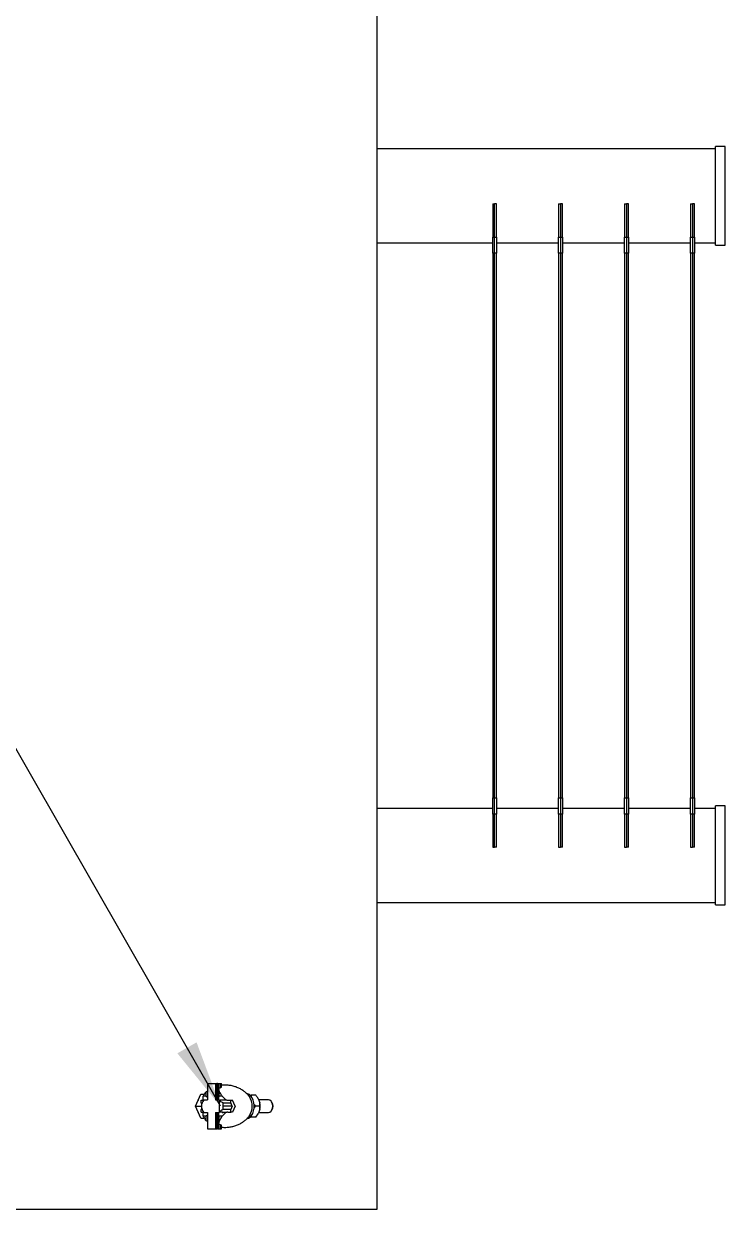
# Model space of a CAD drawing. Header units: millimetres. Extents: x 107291 to 113922, y -130611 to -125922.
# Drawn here: x 110891 to 111317, y -127889 to -127170 of the extents above; entities that cross this region are included whole.
import ezdxf

# ---------------------------------------------------------------- set-up
doc = ezdxf.new("R2010")
doc.units = ezdxf.units.MM
doc.header["$LTSCALE"] = 13
doc.layers.add('几何体', color=7, linetype='Continuous')
doc.layers.add('注释', color=2, linetype='Continuous')
doc.styles.get("Standard").update_dxf_attribs({"font": 'gbenor.shx', "bigfont": 'gbcbig.shx'})
doc.dimstyles.new('SLDDIMSTYLE2', dxfattribs={"dimtxt": 0.18, "dimasz": 40.8, "dimexe": 0, "dimexo": 0.0625, "dimgap": 0, "dimtad": 0, "dimtih": 1, "dimtoh": 1, "dimdec": 0, "dimrnd": 1e-09, "dimzin": 0, "dimdsep": 46, "dimtxsty": 'Standard', "dimsah": 1, "dimcen": 0.09, "dimadec": 0, "dimazin": 0, "dimtfac": 40.8, "dimtdec": 0, "dimtofl": 0, "dimtmove": 0, "dimatfit": 3, "dimfxl": 1, "dimfrac": 2, "dimtolj": 1, "dimtzin": 0, "dimarcsym": 0})

msp = doc.modelspace()

# ---------------------------------------------------------------- linework, layer by layer
at = {"layer": '几何体'}
for p, q in [((111105.56, -127245.58), (111105.56, -127076.17)), ((111310.56, -127245.58), (111105.56, -127245.58)), ((111105.56, -127274.08), (111105.56, -127245.58)), ((111316.56, -127244.08), (111310.56, -127244.08)), ((111310.56, -127274.08), (111310.56, -127244.08)), ((111316.56, -127274.08), (111316.56, -127244.08)), ((111105.56, -127302.58), (111105.56, -127274.08)), ((111175.56, -127279.02), (111176.76, -127279.02)), ((111175.56, -127279.02), (111175.56, -127299.07)), ((111177.96, -127279.02), (111176.76, -127279.02)), ((111176.76, -127299.07), (111176.76, -127279.02)), ((111177.96, -127299.07), (111177.96, -127279.02)), ((111215.56, -127279.02), (111216.76, -127279.02)), ((111215.56, -127279.02), (111215.56, -127299.07)), ((111216.76, -127279.02), (111216.76, -127299.07)), ((111217.96, -127279.02), (111216.76, -127279.02)), ((111217.96, -127299.07), (111217.96, -127279.02)), ((111255.56, -127279.02), (111256.76, -127279.02)), ((111255.56, -127279.02), (111255.56, -127299.07)), ((111256.76, -127279.02), (111256.76, -127299.07)), ((111257.96, -127279.02), (111256.76, -127279.02)), ((111257.96, -127299.07), (111257.96, -127279.02)), ((111295.56, -127279.02), (111296.76, -127279.02)), ((111295.56, -127279.02), (111295.56, -127299.07)), ((111296.76, -127279.02), (111296.76, -127299.07)), ((111297.96, -127279.02), (111296.76, -127279.02)), ((111297.96, -127299.07), (111297.96, -127279.02)), ((111310.56, -127304.08), (111310.56, -127274.08)), ((111316.56, -127304.08), (111316.56, -127274.08)), ((111175.56, -127299.07), (111176.76, -127299.07)), ((111175.56, -127308.92), (111175.56, -127299.07)), ((111176.76, -127299.07), (111177.96, -127299.07)), ((111176.76, -127308.92), (111176.76, -127299.07)), ((111177.96, -127299.07), (111177.96, -127308.92)), ((111215.56, -127299.07), (111216.76, -127299.07)), ((111215.56, -127308.92), (111215.56, -127299.07)), ((111216.76, -127299.07), (111216.76, -127308.92)), ((111216.76, -127299.07), (111217.96, -127299.07)), ((111217.96, -127299.07), (111217.96, -127308.92)), ((111255.56, -127299.07), (111256.76, -127299.07)), ((111255.56, -127308.92), (111255.56, -127299.07)), ((111256.76, -127299.07), (111256.76, -127308.92)), ((111256.76, -127299.07), (111257.96, -127299.07)), ((111257.96, -127299.07), (111257.96, -127308.92)), ((111295.56, -127299.07), (111296.76, -127299.07)), ((111295.56, -127308.92), (111295.56, -127299.07)), ((111296.76, -127299.07), (111296.76, -127308.92)), ((111296.76, -127299.07), (111297.96, -127299.07)), ((111297.96, -127299.07), (111297.96, -127308.92)), ((111105.56, -127302.58), (111175.56, -127302.58)), ((111105.56, -127645.58), (111105.56, -127302.58)), ((111177.96, -127302.58), (111215.56, -127302.58)), ((111217.96, -127302.58), (111255.56, -127302.58)), ((111257.96, -127302.58), (111295.56, -127302.58)), ((111297.96, -127302.58), (111310.56, -127302.58)), ((111310.56, -127304.08), (111316.56, -127304.08)), ((111176.76, -127308.92), (111175.56, -127308.92)), ((111175.56, -127308.92), (111175.56, -127639.24)), ((111177.96, -127308.92), (111176.76, -127308.92)), ((111176.76, -127639.24), (111176.76, -127308.92)), ((111177.96, -127639.24), (111177.96, -127308.92)), ((111216.76, -127308.92), (111215.56, -127308.92)), ((111215.56, -127308.92), (111215.56, -127639.24)), ((111216.76, -127308.92), (111216.76, -127639.24)), ((111217.96, -127308.92), (111216.76, -127308.92)), ((111217.96, -127639.24), (111217.96, -127308.92)), ((111256.76, -127308.92), (111255.56, -127308.92)), ((111255.56, -127308.92), (111255.56, -127639.24)), ((111256.76, -127308.92), (111256.76, -127639.24)), ((111257.96, -127308.92), (111256.76, -127308.92)), ((111257.96, -127639.24), (111257.96, -127308.92)), ((111296.76, -127308.92), (111295.56, -127308.92)), ((111295.56, -127308.92), (111295.56, -127639.24)), ((111296.76, -127308.92), (111296.76, -127639.24)), ((111297.96, -127308.92), (111296.76, -127308.92)), ((111297.96, -127639.24), (111297.96, -127308.92)), ((111175.56, -127645.58), (111105.56, -127645.58)), ((111105.56, -127674.08), (111105.56, -127645.58)), ((111175.56, -127639.24), (111176.76, -127639.24)), ((111175.56, -127649.08), (111175.56, -127639.24)), ((111176.76, -127649.08), (111176.76, -127639.24)), ((111176.76, -127639.24), (111177.96, -127639.24)), ((111177.96, -127639.24), (111177.96, -127649.08)), ((111215.56, -127645.58), (111177.96, -127645.58)), ((111215.56, -127639.24), (111216.76, -127639.24)), ((111215.56, -127649.08), (111215.56, -127639.24)), ((111216.76, -127639.24), (111216.76, -127649.08)), ((111216.76, -127639.24), (111217.96, -127639.24)), ((111217.96, -127639.24), (111217.96, -127649.08)), ((111255.56, -127645.58), (111217.96, -127645.58)), ((111255.56, -127639.24), (111256.76, -127639.24)), ((111255.56, -127649.08), (111255.56, -127639.24)), ((111256.76, -127639.24), (111256.76, -127649.08)), ((111256.76, -127639.24), (111257.96, -127639.24)), ((111257.96, -127639.24), (111257.96, -127649.08)), ((111295.56, -127645.58), (111257.96, -127645.58)), ((111295.56, -127639.24), (111296.76, -127639.24)), ((111295.56, -127649.08), (111295.56, -127639.24)), ((111296.76, -127639.24), (111296.76, -127649.08)), ((111296.76, -127639.24), (111297.96, -127639.24)), ((111297.96, -127639.24), (111297.96, -127649.08)), ((111310.56, -127645.58), (111297.96, -127645.58)), ((111316.56, -127644.08), (111310.56, -127644.08)), ((111310.56, -127668.65), (111310.56, -127644.08)), ((111316.56, -127668.65), (111316.56, -127644.08)), ((111176.76, -127649.08), (111175.56, -127649.08)), ((111175.56, -127649.08), (111175.56, -127669.13)), ((111177.96, -127649.08), (111176.76, -127649.08)), ((111176.76, -127669.13), (111176.76, -127649.08)), ((111177.96, -127669.13), (111177.96, -127649.08)), ((111216.76, -127649.08), (111215.56, -127649.08)), ((111215.56, -127649.08), (111215.56, -127669.13)), ((111216.76, -127649.08), (111216.76, -127669.13)), ((111217.96, -127649.08), (111216.76, -127649.08)), ((111217.96, -127669.13), (111217.96, -127649.08)), ((111256.76, -127649.08), (111255.56, -127649.08)), ((111255.56, -127649.08), (111255.56, -127669.13)), ((111256.76, -127649.08), (111256.76, -127669.13)), ((111257.96, -127649.08), (111256.76, -127649.08)), ((111257.96, -127669.13), (111257.96, -127649.08)), ((111296.76, -127649.08), (111295.56, -127649.08)), ((111295.56, -127649.08), (111295.56, -127669.13)), ((111296.76, -127649.08), (111296.76, -127669.13)), ((111297.96, -127649.08), (111296.76, -127649.08)), ((111297.96, -127669.13), (111297.96, -127649.08)), ((111105.56, -127702.58), (111105.56, -127674.08)), ((111175.56, -127669.13), (111176.76, -127669.13)), ((111177.96, -127669.13), (111176.76, -127669.13)), ((111215.56, -127669.13), (111216.76, -127669.13)), ((111217.96, -127669.13), (111216.76, -127669.13)), ((111255.56, -127669.13), (111256.76, -127669.13)), ((111257.96, -127669.13), (111256.76, -127669.13)), ((111295.56, -127669.13), (111296.76, -127669.13)), ((111297.96, -127669.13), (111296.76, -127669.13)), ((111310.56, -127704.08), (111310.56, -127668.65)), ((111316.56, -127704.08), (111316.56, -127668.65)), ((111105.56, -127702.58), (111310.56, -127702.58)), ((111105.56, -127888.67), (111105.56, -127702.58)), ((111310.56, -127704.08), (111316.56, -127704.08)), ((111001.89, -127817.35), (111002.59, -127816.87)), ((111001.89, -127820.16), (111001.89, -127817.35)), ((111002.59, -127812.45), (111002.59, -127822.35)), ((111002.59, -127812.45), (111007.58, -127812.45)), ((111007.58, -127812.45), (111007.58, -127822.35)), ((111007.58, -127812.45), (111007.59, -127812.45)), ((111007.59, -127812.45), (111007.59, -127822.35)), ((111007.59, -127812.45), (111008.37, -127812.45)), ((111008.65, -127812.45), (111008.37, -127812.45)), ((111008.37, -127812.45), (111008.37, -127822.35)), ((111008.65, -127822.35), (111008.65, -127812.45)), ((111008.65, -127812.45), (111009.09, -127812.45)), ((111009.09, -127812.45), (111009.09, -127822.35)), ((111009.09, -127812.45), (111010.2, -127812.45)), ((111010.2, -127815.09), (111009.42, -127815.46)), ((111009.42, -127815.46), (111009.75, -127817.35)), ((111009.42, -127822.35), (111009.42, -127815.46)), ((111009.75, -127820.16), (111009.75, -127817.35)), ((111010.2, -127812.45), (111010.2, -127815.09)), ((111010.2, -127812.45), (111011.19, -127812.45)), ((111011.19, -127814.7), (111011.19, -127812.45)), ((111013.4, -127813.36), (111011.19, -127813.5)), ((110995.41, -127826.17), (110997, -127822.53)), ((110997.03, -127822.47), (110996.97, -127822.6)), ((110997, -127822.53), (110998.59, -127818.9)), ((110998.59, -127818.9), (111000.72, -127818.9)), ((110998.83, -127824.2), (110998.83, -127822.5)), ((110998.83, -127822.5), (111000.27, -127822.5)), ((110998.83, -127824.2), (110999.4, -127824.2)), ((110999.18, -127825), (110998.83, -127824.2)), ((111000.01, -127822.35), (111000.06, -127820.16)), ((111000.01, -127822.35), (111000.41, -127822.35)), ((111001.89, -127820.16), (111000.06, -127820.16)), ((111000.3, -127822.5), (111000.27, -127822.5)), ((111000.41, -127822.35), (111002.59, -127822.35)), ((111001.89, -127820.16), (111002.59, -127820.76)), ((111007.58, -127822.35), (111009.76, -127822.35)), ((111009.44, -127822.35), (111009.75, -127820.16)), ((111011.58, -127820.16), (111009.75, -127820.16)), ((111011.75, -127822.5), (111009.91, -127822.5)), ((111011.58, -127820.16), (111013.89, -127822.35)), ((111011.62, -127822.35), (111013.89, -127822.35)), ((111012.11, -127822.5), (111011.75, -127822.5)), ((111012.07, -127824.2), (111016.76, -127824.2)), ((111014.5, -127822.5), (111012.11, -127822.5)), ((111013.89, -127822.35), (111014.46, -127822.35)), ((111014.5, -127822.5), (111015.04, -127822.5)), ((111015.04, -127822.5), (111016.76, -127822.5)), ((111016.76, -127824.2), (111016.76, -127822.5)), ((111016.76, -127822.5), (111017.76, -127822.5)), ((111017.61, -127826.17), (111016.76, -127824.2)), ((111019.46, -127826.17), (111017.76, -127822.5)), ((111028.25, -127819.46), (111029.12, -127819.46)), ((111029.12, -127819.46), (111029.17, -127820.27)), ((111031.94, -127819.46), (111029.12, -127819.46)), ((111030.91, -127825.15), (111031.65, -127826.17)), ((111033.39, -127821.54), (111034.36, -127824.09)), ((111039.75, -127822.35), (111033.7, -127822.35)), ((111034.48, -127826.17), (111034.36, -127824.09)), ((111041.97, -127824.19), (111041.54, -127823.52)), ((110995.41, -127826.17), (110999.06, -127826.17)), ((110997, -127829.81), (110995.41, -127826.17)), ((110996.97, -127829.75), (110997.03, -127829.88)), ((110998.59, -127833.45), (110997, -127829.81)), ((110999.18, -127827.34), (110998.83, -127828.15)), ((110998.83, -127829.84), (110998.83, -127828.15)), ((110999.4, -127828.15), (110998.83, -127828.15)), ((110998.83, -127829.84), (111000.27, -127829.84)), ((111000.06, -127832.19), (111000.01, -127829.99)), ((111000.41, -127829.99), (111000.01, -127829.99)), ((111001.89, -127832.19), (111000.06, -127832.19)), ((111000.27, -127829.84), (111000.3, -127829.84)), ((111000.41, -127829.99), (111002.59, -127829.99)), ((111002.59, -127831.59), (111001.89, -127832.19)), ((111001.89, -127834.99), (111001.89, -127832.19)), ((111002.59, -127829.99), (111002.59, -127839.89)), ((111007.58, -127829.99), (111009.76, -127829.99)), ((111007.58, -127829.99), (111007.58, -127839.89)), ((111007.59, -127829.99), (111007.59, -127839.89)), ((111008.37, -127829.99), (111008.37, -127839.89)), ((111008.65, -127839.89), (111008.65, -127829.99)), ((111009.09, -127829.99), (111009.09, -127839.89)), ((111009.42, -127836.88), (111009.42, -127829.99)), ((111009.75, -127832.19), (111009.44, -127829.99)), ((111011.58, -127832.19), (111009.75, -127832.19)), ((111009.75, -127834.99), (111009.75, -127832.19)), ((111011.75, -127829.84), (111009.9, -127829.84)), ((111013.89, -127829.99), (111011.58, -127832.19)), ((111013.89, -127829.99), (111011.62, -127829.99)), ((111011.75, -127829.84), (111012.11, -127829.84)), ((111017.61, -127826.17), (111011.94, -127826.17)), ((111016.76, -127828.15), (111012.05, -127828.15)), ((111012.11, -127829.84), (111014.5, -127829.84)), ((111014.46, -127829.99), (111013.89, -127829.99)), ((111015.04, -127829.84), (111014.5, -127829.84)), ((111015.04, -127829.84), (111016.76, -127829.84)), ((111017.61, -127826.17), (111016.76, -127828.15)), ((111016.76, -127829.84), (111016.76, -127828.15)), ((111017.76, -127829.84), (111016.76, -127829.84)), ((111019.46, -127826.17), (111017.76, -127829.84)), ((111029.12, -127832.88), (111028.37, -127832.88)), ((111029.15, -127831.95), (111029.12, -127832.88)), ((111031.94, -127832.88), (111029.12, -127832.88)), ((111031.65, -127826.17), (111030.83, -127827.35)), ((111034.48, -127826.17), (111031.65, -127826.17)), ((111031.94, -127832.88), (111033.39, -127830.8)), ((111034.36, -127828.25), (111033.39, -127830.8)), ((111033.7, -127829.99), (111039.75, -127829.99)), ((111041.54, -127828.83), (111041.97, -127828.15)), ((110998.59, -127833.45), (111000.72, -127833.45)), ((111002.59, -127835.47), (111001.89, -127834.99)), ((111002.59, -127839.89), (111007.58, -127839.89)), ((111007.58, -127839.89), (111007.59, -127839.89)), ((111007.59, -127839.89), (111008.37, -127839.89)), ((111008.65, -127839.89), (111008.37, -127839.89)), ((111008.65, -127839.89), (111009.09, -127839.89)), ((111009.09, -127839.89), (111010.2, -127839.89)), ((111009.75, -127834.99), (111009.42, -127836.88)), ((111009.42, -127836.88), (111010.2, -127837.25)), ((111011.19, -127837.65), (111010.2, -127837.25)), ((111010.2, -127837.25), (111010.2, -127839.89)), ((111010.2, -127839.89), (111011.19, -127839.89)), ((111011.19, -127839.89), (111011.19, -127837.65)), ((110495.56, -127888.67), (111105.56, -127888.67))]:
    msp.add_line(p, q, dxfattribs=at)
at = {"layer": '几何体', "flags": 128}
for points in [[(111026.41, -127833.88), (111026.47, -127833.87), (111027.54, -127833.51), (111028.53, -127832.81), (111029.41, -127831.8), (111030.11, -127830.52), (111030.63, -127829.04), (111030.92, -127827.43), (111030.98, -127825.75), (111030.8, -127824.1), (111030.4, -127822.54), (111029.78, -127821.16), (111028.99, -127820.01), (111028.05, -127819.14), (111027.01, -127818.61), (111026.46, -127818.47)], [(111039.75, -127829.99), (111040.52, -127829.8), (111041.22, -127829.26), (111041.77, -127828.42), (111042.12, -127827.35), (111042.24, -127826.17), (111042.12, -127824.99), (111041.77, -127823.93), (111041.22, -127823.08), (111040.52, -127822.54), (111039.75, -127822.35)]]:
    msp.add_lwpolyline(points, dxfattribs=at)
at = {"layer": '几何体'}
for centre, radius, start, end in [((111009.07, -127824.05), 9.82, 137.01145, 156.66763), ((111002.57, -127824.05), 9.82, 23.33237, 42.98855), ((111015.9, -127825.95), 16, 167.03419, 167.57754), ((111002.42, -127825.72), 10.21, 18.34268, 19.22022), ((110998.87, -127825.95), 16, 12.42246, 12.96581), ((111019.36, -127826.17), 10.45, 326.49493, 33.62449), ((111024.22, -127826.17), 10.35, 348.41192, 11.58808), ((111038.61, -127826.17), 3.9, 329.48841, 30.51159), ((111009.07, -127828.3), 9.82, 203.33237, 222.98855), ((111015.9, -127826.4), 16, 192.42246, 192.96581), ((111002.57, -127828.3), 9.82, 317.01145, 336.66763), ((111002.42, -127826.63), 10.21, 340.77978, 341.65732), ((110998.87, -127826.4), 16, 347.03419, 347.57754)]:
    msp.add_arc(centre, radius, start, end, dxfattribs=at)
for centre, major_axis, ratio, start_param, end_param in [((111010.5, -127826.17), (11.44, 0), 0.709013, 2.651423, 3.631762), ((111010.5, -127826.17), (0, 8.11), 0.103619, 1.080627, 2.060966), ((111007.61, -127826.17), (-6.87, 7.61), 0.40893, 4.698932, 4.84875), ((111011.23, -127826.17), (17.04, -7.84), 0.122239, 1.576777, 1.651506), ((111008.91, -127826.17), (-5.7, 7.65), 0.472399, 4.843812, 4.864389), ((111007.34, -127826.17), (6.31, 7.62), 0.438963, 4.570689, 4.738086), ((111010.5, -127826.17), (15.64, 7.81), 0.140616, 4.664275, 4.742125), ((111008.91, -127826.17), (5.7, 7.65), 0.472399, 4.560389, 4.580966)]:
    msp.add_ellipse(centre, major_axis=major_axis, ratio=ratio, start_param=start_param, end_param=end_param, dxfattribs=at)
for points, knots in [([(111010.2, -127815.09), (111010.25, -127815.07), (111010.58, -127814.93), (111010.91, -127814.8), (111011.19, -127814.7)], [0, 0, 0, 0, 0.158377, 1, 1, 1, 1]), ([(111028.06, -127820.42), (111027.98, -127820.3), (111027.54, -127819.63), (111026.49, -127818.53), (111024.92, -127817.14), (111023.1, -127815.92), (111021.09, -127814.89), (111018.84, -127814.08), (111016.49, -127813.55), (111014.63, -127813.37), (111013.62, -127813.36), (111013.4, -127813.36)], [0, 0, 0, 0, 0.027369, 0.149045, 0.27565, 0.40594, 0.538911, 0.673772, 0.824652, 0.961488, 1, 1, 1, 1]), ([(111012.09, -127824.04), (111012.03, -127824.51), (111011.91, -127825.45), (111011.92, -127826.92), (111012.02, -127827.76), (111012.06, -127828.14)], [0, 0, 0, 0, 0.356792, 0.714448, 1, 1, 1, 1]), ([(111033.39, -127821.54), (111033.3, -127821.39), (111032.88, -127820.67), (111032.36, -127819.99), (111031.94, -127819.46)], [0, 0, 0, 0, 0.2176056, 1, 1, 1, 1]), ([(111011.19, -127838.83), (111011.46, -127838.87), (111012.56, -127839.04), (111014.5, -127839), (111016.94, -127838.72), (111019.26, -127838.14), (111021.42, -127837.3), (111023.39, -127836.25), (111025.14, -127835.03), (111026.63, -127833.68), (111027.61, -127832.62), (111028.02, -127832), (111028.09, -127831.89)], [0, 0, 0, 0, 0.042568, 0.171877, 0.298287, 0.421525, 0.54137, 0.657502, 0.769469, 0.876664, 0.978306, 1, 1, 1, 1]), ([(111034.36, -127828.25), (111034.38, -127828.1), (111034.51, -127827.38), (111034.49, -127826.7), (111034.48, -127826.17)], [0, 0, 0, 0, 0.217606, 1, 1, 1, 1])]:
    msp.add_open_spline(points, degree=3, knots=knots, dxfattribs=at)

# ---------------------------------------------------------------- leaders
at = {"layer": '注释'}
msp.add_leader([(111010.5, -127826.17), (110190.91, -126393.99)], dimstyle='SLDDIMSTYLE2', dxfattribs=at)

doc.saveas('drawing.dxf')
